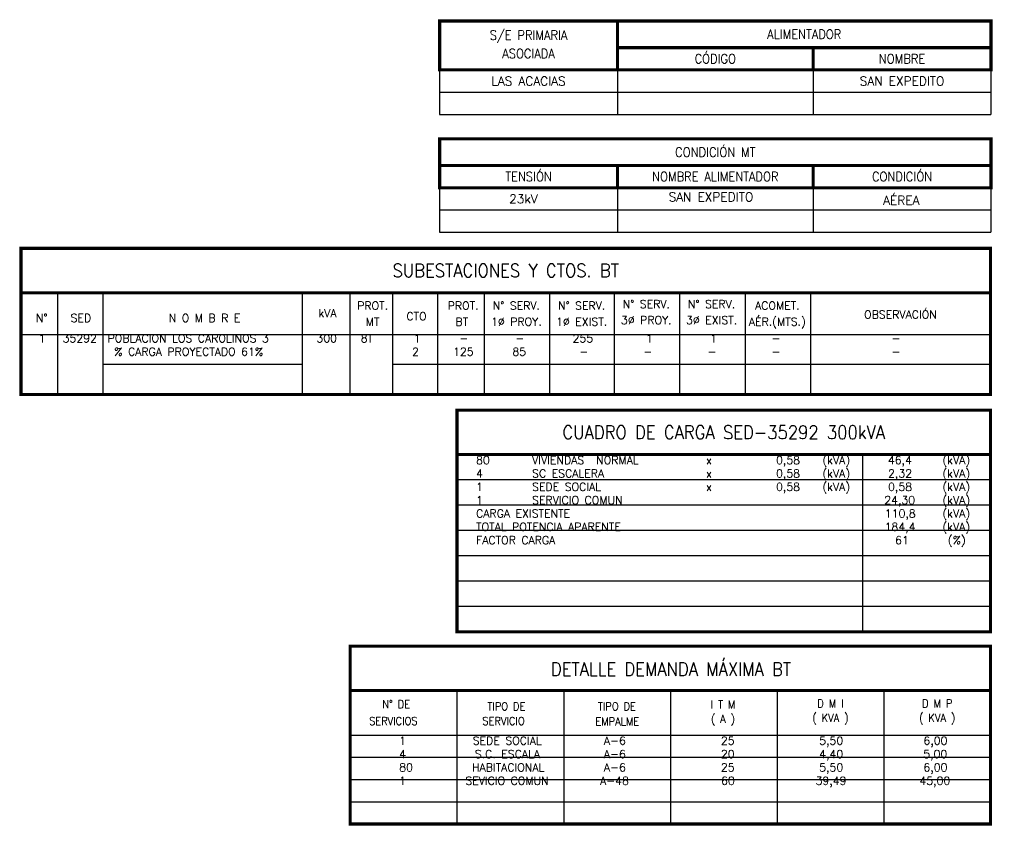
# Model space of a CAD drawing. Extents: x 0 to 346944, y 0 to 6285838.
# Drawn here: x 344629.4 to 344848.3, y 6284362.7 to 6284544 of the extents above; entities that cross this region are included whole.
import ezdxf
from ezdxf.enums import TextEntityAlignment as Align

# ---------------------------------------------------------------- set-up
doc = ezdxf.new("R2010")
doc.units = 0
doc.header["$LTSCALE"] = 5
doc.layers.add('CUADROS', color=7, linetype='Continuous')
doc.layers.add('FORMATO', color=20, linetype='Continuous')
doc.styles.add('ROMANS', font='romans.shx', dxfattribs={"height": 1})
doc.styles.add('ROMANT', font='romant.shx', dxfattribs={"height": 2})

# ---------------------------------------------------------------- blocks, each defined once
blk = doc.blocks.new('CUADRO2.-1')
at = {"layer": 'FORMATO', "const_width": 0.7}
for points in [[(62, 7.63), (-62, 7.63), (-62, 18.63), (62, 18.63)], [(62, -18.88), (-62, -18.88), (-62, -7.88), (62, -7.88)]]:
    blk.add_lwpolyline(points, close=True, dxfattribs=at)
for points in [[(-22, 18.63), (-22, 7.63)], [(-22, 12.63), (62, 12.63)], [(22, 12.63), (22, 7.63)], [(-62, -13.88), (62, -13.88)], [(-22, -13.88), (-22, -18.88)], [(22, -13.88), (22, -18.88)]]:
    blk.add_lwpolyline(points, dxfattribs=at)
at = {"layer": 'FORMATO'}
for points in [[(-62, 7.63), (-62, 2.63)], [(-22, 7.63), (-22, 2.63)], [(22, 7.63), (22, 2.63)], [(62, 7.63), (62, 2.63)], [(-62, 2.63), (62, 2.63)], [(-62, 2.63), (-62, -2.37)], [(-22, 2.63), (-22, -2.37)], [(22, 2.63), (22, -2.37)], [(62, 2.63), (62, -2.37)], [(-62, -2.37), (62, -2.37)], [(-62, -18.88), (-62, -23.88)], [(-22, -18.88), (-22, -23.88)], [(22, -18.88), (22, -23.88)], [(62, -18.88), (62, -23.88)], [(-62, -23.88), (62, -23.88)], [(-62, -23.88), (-62, -28.88)], [(-22, -23.88), (-22, -28.88)], [(22, -23.88), (22, -28.88)], [(62, -23.88), (62, -28.88)], [(-62, -28.88), (62, -28.88)]]:
    blk.add_lwpolyline(points, dxfattribs=at)
at = {"layer": 'FORMATO', "color": 31, "style": 'ROMANT', "width": 0.9}
for s, p in [('S/E PRIMARIA', (-42, 15.43)), ('ALIMENTADOR', (20, 15.63)), ('ASOCIADA', (-42, 11.29)), ('CÓDIGO', (0, 10.13)), ('NOMBRE', (42, 10.13)), ('CONDICIÓN MT', (0, -10.88)), ('TENSIÓN', (-42, -16.38)), ('CONDICIÓN', (42, -16.38)), ('NOMBRE ALIMENTADOR', (0, -16.38))]:
    blk.add_text(s, height=2.1, dxfattribs=at).set_placement(p, align=Align.MIDDLE_CENTER)
at = {"layer": 'FORMATO', "color": 31, "style": 'ROMANS'}
for tag, p in [('SUBESTACIÓN', (-42, 5.13)), ('CÓDIGO', (0, 5.13)), ('NOMBRE', (42, 5.13)), ('SUBESTACIÓN', (-42, 0.13)), ('CÓDIGO', (0, 0.13)), ('NOMBRE', (42, 0.13)), ('TENSIÓN', (-43.16, -21.38)), ('NOMBRE', (-0.99, -20.94)), ('CONDICIÓN', (41.84, -21.38)), ('TENSIÓN', (-43.16, -26.38)), ('NOMBRE', (-0.99, -25.94)), ('CONDICIÓN', (41.84, -26.38))]:
    blk.add_attdef(tag, text='', height=2, dxfattribs=at).set_placement(p, align=Align.MIDDLE)
blk = doc.blocks.new('*U109')
at = {"layer": 'FORMATO'}
for p, q in [((-28.79, -10), (-28.79, -49.92)), ((0, -15.7), (-120, -15.7)), ((0.06, -21.4), (-119.94, -21.4)), ((0, -27.1), (-120, -27.1)), ((0, -32.8), (-120, -32.8)), ((0, -38.5), (-120, -38.5)), ((0, -44.2), (-120, -44.2))]:
    blk.add_line(p, q, dxfattribs=at)
at = {"layer": 'FORMATO', "const_width": 0.7}
blk.add_lwpolyline([(-120, 0), (0, 0), (0, -49.9), (-120, -49.9)], close=True, dxfattribs=at)
blk.add_lwpolyline([(-120, -10), (0, -10)], dxfattribs=at)
at = {"layer": 'FORMATO'}
blk.add_lwpolyline([(0, -48.83), (0, -43.34)], dxfattribs=at)
blk = doc.blocks.new('*U110')
at = {"layer": 'FORMATO'}
for p, q in [((24, -10), (24, -40)), ((48, -10), (48, -40)), ((72, -10), (72, -40)), ((96, -10), (96, -40)), ((120, -10), (120, -40)), ((0, -20), (144, -20)), ((0, -25), (144, -25)), ((0, -30), (144, -30)), ((0, -35), (144, -35))]:
    blk.add_line(p, q, dxfattribs=at)
at = {"layer": 'FORMATO', "const_width": 0.7}
blk.add_lwpolyline([(0, 0), (144, 0), (144, -40), (0, -40)], close=True, dxfattribs=at)
blk.add_lwpolyline([(0, -10), (144, -10)], dxfattribs=at)
at = {"layer": 'CUADROS', "color": 2, "width": 0.9}
for s, height, style, p in [('DETALLE DEMANDA MÁXIMA BT', 3, 'ROMANT', (72.13, -6.66)), ('TIPO DE', 1.8, 'ROMANS', (35.12, -14.44)), ('TIPO DE', 1.8, 'ROMANS', (59.97, -14.44)), ('I T M', 1.8, 'ROMANS', (83.83, -14.04)), ('D M I', 1.8, 'ROMANS', (108.01, -13.78)), ('D M P', 1.8, 'ROMANS', (132.01, -13.78)), ('( A )', 1.8, 'ROMANS', (83.83, -17.28)), ('( KVA )', 1.8, 'ROMANS', (108.01, -17.02)), ('( KVA )', 1.8, 'ROMANS', (132.01, -17.02)), ('EMPALME', 1.8, 'ROMANS', (60.07, -17.82))]:
    blk.add_text(s, height=height, dxfattribs=dict(at, style=style)).set_placement(p, align=Align.CENTER)
at = {"layer": 'CUADROS', "color": 2, "style": 'ROMANS', "width": 0.9}
for s, p in [('N%%D DE', (7.21, -13.96)), ('SERVICIOS', (4.24, -17.74)), ('SERVICIO', (29.72, -17.74))]:
    blk.add_text(s, height=1.8, dxfattribs=at).set_placement(p)

msp = doc.modelspace()

# ---------------------------------------------------------------- linework, layer by layer
at = {"layer": 'FORMATO'}
for p, q in [((344763.18, 6284482.52, 27407.72), (344763.18, 6284460, 27407.72)), ((344777.85, 6284482.52, 27407.72), (344777.85, 6284460, 27407.72)), ((344637.96, 6284482.17), (344637.96, 6284459.65)), ((344648.18, 6284482.17), (344648.18, 6284459.65)), ((344693.01, 6284482.17), (344693.01, 6284459.65)), ((344693.01, 6284482.17), (344693.01, 6284459.65)), ((344703.75, 6284482.17), (344703.75, 6284459.65)), ((344713.3, 6284482.17), (344713.3, 6284459.65)), ((344723.46, 6284482.17), (344723.46, 6284459.65)), ((344733.95, 6284482.17), (344733.95, 6284459.65)), ((344748.62, 6284482.17), (344748.62, 6284459.65)), ((344792.64, 6284482.17), (344792.64, 6284459.65)), ((344792.64, 6284482.17), (344792.64, 6284459.65)), ((344807.31, 6284482.17), (344807.31, 6284459.65)), ((344629.77, 6284473.17), (344847.82, 6284473.17)), ((344693.01, 6284466.41), (344648.18, 6284466.41)), ((344847.82, 6284466.41), (344713.3, 6284466.41)), ((344847.82, 6284446.14), (344727.82, 6284446.14))]:
    msp.add_line(p, q, dxfattribs=at)
at = {"layer": 'FORMATO', "const_width": 0.7}
msp.add_lwpolyline([(344629.77, 6284492.52), (344847.82, 6284492.52), (344847.82, 6284459.65), (344629.77, 6284459.65)], close=True, dxfattribs=at)
at = {"layer": 'FORMATO', "const_width": 0.7, "elevation": 27407.72}
msp.add_lwpolyline([(344629.77, 6284482.52), (344847.82, 6284482.52)], dxfattribs=at)

# ---------------------------------------------------------------- block references
at = {"ltscale": 5}
msp.add_blockref('*U109', (344847.82, 6284456.14), dxfattribs=at)
msp.add_blockref('*U110', (344703.82, 6284403.04))
at = {"layer": 'FORMATO', "ltscale": 5}
ref = msp.add_blockref('CUADRO2.-1', (344785.92, 6284525.03), dxfattribs=at)
ref.add_attrib('CONDICIÓN', 'AÉREA', dxfattribs={"color": 31, "height": 2, "style": 'ROMANS'}).set_placement((344827.76, 6284503.65), align=Align.MIDDLE)
ref.add_attrib('NOMBRE', 'SAN EXPEDITO', dxfattribs={"color": 31, "height": 2, "style": 'ROMANS'}).set_placement((344827.92, 6284530.15), align=Align.MIDDLE)
ref.add_attrib('SUBESTACIÓN', 'LAS ACACIAS', dxfattribs={"color": 31, "height": 2, "style": 'ROMANS'}).set_placement((344743.92, 6284530.15), align=Align.MIDDLE)
ref.add_attrib('TENSIÓN', '23kV', dxfattribs={"color": 31, "height": 2, "style": 'ROMANS'}).set_placement((344742.77, 6284503.65), align=Align.MIDDLE)
ref.add_attrib('NOMBRE', 'SAN EXPEDITO', dxfattribs={"color": 31, "height": 2, "style": 'ROMANS'}).set_placement((344784.94, 6284504.09), align=Align.MIDDLE)

# ---------------------------------------------------------------- texts
at = {"layer": 'CUADROS', "color": 2, "style": 'ROMANT', "width": 0.9}
for s, p in [('SUBESTACIONES Y CTOS. BT', (344738.8, 6284487.52)), ('CUADRO DE CARGA SED-35292 300kVA', (344787.82, 6284451.14))]:
    msp.add_text(s, height=3, dxfattribs=at).set_placement(p, align=Align.MIDDLE_CENTER)
at = {"layer": 'CUADROS', "color": 2, "style": 'ROMANS'}
for s, p in [('PROT.', (344708.85, 6284478.73)), ('PROT.', (344729.2, 6284478.73)), ('N%%d SERV.', (344741.18, 6284478.73)), ('N%%d SERV.', (344755.86, 6284478.73)), ('N%%d SERV.', (344770.41, 6284479.08, 27407.72)), ('N%%d SERV.', (344785.08, 6284479.08, 27407.72)), ('ACOMET.', (344799.88, 6284478.73)), ('kVA', (344698.69, 6284477.07)), ('CTO', (344718.71, 6284476.34)), ('N%%d', (344634.43, 6284475.95)), ('SED', (344643.24, 6284475.95)), ('N O M B R E', (344671.05, 6284475.95)), ('MT', (344708.85, 6284475.12)), ('BT', (344728.91, 6284475.12)), ('1Ø PROY.', (344741.18, 6284475.12)), ('1Ø EXIST.', (344755.86, 6284475.12)), ('3Ø PROY.', (344770.41, 6284475.47, 27407.72)), ('3Ø EXIST.', (344785.08, 6284475.47, 27407.72)), ('AÉR.(MTS.)', (344799.88, 6284475.12))]:
    msp.add_text(s, height=1.8, dxfattribs=at).set_placement(p, align=Align.CENTER)
msp.add_text('OBSERVACIÓN', height=1.8, dxfattribs=at).set_placement((344827.56, 6284477.63), align=Align.MIDDLE_CENTER)
at = {"layer": 'CUADROS', "color": 2, "char_height": 1.8, "attachment_point": 1, "style": 'ROMANS'}
for s, insert, width in [('\\pi-5.4,l7.2,t7.2,17.314,64.286,74.229,86.186,96.429,109.03,121.89,138.39,152.79,166.63,193.63,194.4;1^I35292^IPOBLACION LOS CAROLINOS 3^I300^I8T^I1^I-^I-^I255^I1^I1^I-^I-\\P\\pt7.2,18.814,66.6,75.6,85.8,95.014,108.34,123.43,137.83,152.23,166.63,193.63,194.4;^I ^I% CARGA PROYECTADO 61%^I^I^I2^I125^I85^I-^I-^I-^I-^I-', (344631.93, 6284473.17), 213.4615), ('\\pt12.6,27,51.729,67.457,77.871,92.614,104.87,108;80^IVIVIENDAS^INORMAL^Ix^I0,58^I(kVA)^I46,4^I(kVA)\\P\\pt12.6,51.729,67.457,77.871,92.657,104.87,108;4^ISC ESCALERA^Ix^I0,58^I(kVA)^I2,32^I(kVA)\\P1^ISEDE SOCIAL^Ix^I0,58^I(kVA)^I0,58^I(kVA)\\P\\pt12.6,52.2,70.2,81,91.8,104.87,108;1^ISERVICIO COMUN^I^I^I^I24,30^I(kVA)\\P\\pt27,52.2,70.2,81,91.929,104.87,115.2;CARGA EXISTENTE^I^I^I^I^I110,8^I(kVA)^I\\P\\pt52.2,70.2,81,91.886,104.87,115.2,122.4;TOTAL POTENCIA APARENTE^I^I^I^I184,4^I(kVA)^I^I\\P\\pt27,52.2,70.2,81,94.243,106.11,115.2;FACTOR CARGA^I^I^I^I^I61^I(%)^I', (344732.12, 6284445.78), 156.6562), ('\\pt16.543,46.029,72.343,94.457,117.9,120.6;1^ISEDE SOCIAL^IA-6^I25^I5,50^I6,00\\P\\pt17.014,46.029,72.343,94.457,117.86,120.6;4^IS.C. ESCALA^IA-6^I20^I4,40^I5,00\\P\\pt16.371,46.029,72.343,94.457,117.9,120.6;80^IHABITACIONAL^IA-6^I25^I5,50^I6,00\\P\\pt14.871,45.171,72.386,93.643,117,120.6;1^ISEVICIO COMUN^IA-48^I60^I39,49^I45,00', (344714.83, 6284382.67), 132.4479)]:
    msp.add_mtext(s, dxfattribs=dict(at, insert=insert, width=width))

doc.saveas('drawing.dxf')
